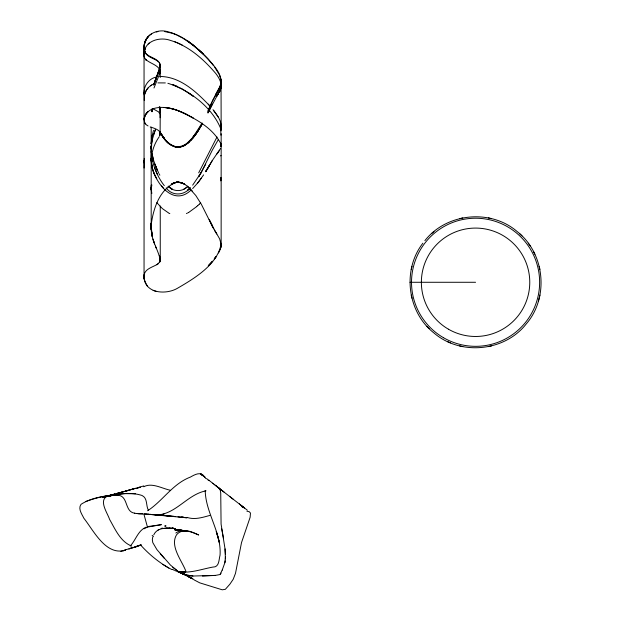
<?xml version="1.0" encoding="UTF-8"?>
<svg xmlns="http://www.w3.org/2000/svg" width="621" height="621" viewBox="0 0 621 621"><rect width="100%" height="100%" fill="white"/><g stroke="black" fill="none" stroke-linecap="round" stroke-linejoin="round"><path stroke-width="0.93" d="M144.049 119.628C146.269 104.444 166.777 106.09 177.303 110.344C193.837 117.718 212.778 127.297 221.037 144.15C221.185 146.269 221.216 145.33 221.06 144.243M144.049 168.035L144.274 158.363M151.167 225.617L151.182 227.938L151.182 145.888L151.214 149.195M151.167 189.281L151.167 188.877L151.85 193.48M221.13 86.474C221.371 84.743 220.37 92.296 219.003 92.63L220.859 88.213L221.161 83.587M144.049 161.926L144.126 160.901L144.274 163.183M144.15 275.344C144.103 274.389 144.025 279.722 144.049 276.578M151.182 187.953L151.175 189.638M220.991 87.592L221.161 85.209M220.781 180.882L221.161 178.017M151.167 157.424L151.182 154.691M151.182 185.283L151.167 189.063L151.866 184.926M151.167 160.49L151.206 158.394L151.19 161.118M153.992 87.98L159.822 73.332L160.187 69.87L160.249 70.623M160.202 258.996L160.187 260.603L160.133 258.468L159.814 261.915L156.911 264.748M220.734 177.536L221.146 179.663M221.161 145.446L221.13 146.199M221.138 144.817L221.154 145.935M144.049 119.488L145.128 115.281L148.163 111.501C143.342 114.699 142.271 123.276 148.062 125.947M151.167 189.079L151.182 188.567M221.161 85.263L221.146 86.319M221.161 145.376L221.115 146.37L221.037 144.088M221.161 130.845L221.037 79.581L221.161 81.576C220.773 72.51 213.733 65.609 208.268 59.057C196.911 47.452 184.049 35.77 167.88 31.749C157.416 28.426 143.909 34.784 144.049 46.901L144.049 277.183C144.848 293.655 166.055 294.897 177.303 288.361C194.233 278.526 217.924 264.468 221.161 243.494M151.167 160.094L151.245 157.618M151.214 224.771L151.866 234.327M221.146 146.082L221.154 145.097M144.064 277.54L144.577 273.419M144.274 279.31L144.165 275.165L144.072 276.097M191.004 190.111C171.528 208.928 150.802 177.49 151.182 159.007L151.167 160.179M151.182 225.819L151.214 222.861L151.687 233.24M160.249 70.716L160.241 70.957M160.133 260.882L160.001 261.371L160.234 259.306L160.133 260.758L160.218 260.238M221.161 145.291L221.115 146.37L221.146 144.949M221.161 133.701L221.146 245.272L221.154 244.045M144.165 162.842L144.336 160.241L144.072 161.468M151.167 226.005L151.182 225.237M221.161 244.915L220.23 249.557M424.873 240.669C446.429 213.003 490.644 208.617 517.184 231.571C544.842 253.135 549.228 297.343 526.282 323.89C504.71 351.548 460.503 355.934 433.955 332.98C407.267 312.091 402.028 269.949 422.893 243.207M221.115 83.385L221.161 81.312M221.115 83.222L221.161 81.204C221.262 89.028 214.866 94.765 212.273 101.735M221.115 127.553L221.161 126.164M221.115 127.421C221.612 120.909 217.366 115.258 213.601 110.391M225.4 558.846L225.035 548.91L221.084 524.062L220.734 493.058L220.145 489.728L218.856 488.083L219.337 488.424M225.477 556.61L224.88 562.688L222.202 570.101M160.241 70.996C157.462 61.471 138.157 63.552 145.128 48.554L144.049 53.6C144.491 40.761 159.876 36.623 170.131 40.311C188.582 45.791 203.711 59.274 215.922 73.674C219.764 78.696 223.063 85.093 219.904 90.891L220.602 89.129L208.151 112.525M144.056 276.423L144.126 275.483M221.146 245.225L220.734 247.973M151.182 143.824L151.741 137.699L153.472 130.309M160.109 134.415L160.249 107.091M221.161 245.023L220.734 247.872M151.182 143.893L152.277 134.811M221.115 86.661L221.161 86.008M221.138 245.38L221.084 245.924M159.31 62.659L160.133 64.561L160.133 67.146L160.249 65.29L160.249 77.478M160.133 117.711L160.133 115.242M160.218 133.771L159.822 135.401C162.104 130.643 155.46 128.586 150.197 126.932M158.642 61.867C153.93 57.838 145.33 57.194 144.274 49.859L145.011 52.304C143.265 47.91 144.08 42.841 146.401 38.82M144.049 47.266C144.212 41.91 147.037 36.592 151.679 33.813M160.133 260.967L159.814 261.915L160.249 259.889L160.187 260.603M151.245 187.728L151.446 186.494L151.276 187.519M151.555 146.09L151.741 144.546M144.072 161.359L144.336 160.529M220.929 135.192L220.734 129.246M144.274 274.536L144.049 277.183C143.412 268.505 153.302 267.372 158.642 263.49M144.336 95.052L144.274 100.439M224.88 562.68L225.19 560.872M220.82 88.361L221.037 87.289M160.078 72.238L159.822 73.262L160.133 71.912M152.277 139.632L151.369 145.33L152.277 139.632L155.421 129.525L153.713 134.322M220.602 85.186L215.262 95.339L219.624 87.716L221.115 82.539M220.602 85.698L221.115 82.508M220.773 129.021L221.115 127.258M160.133 66.587L153.713 84.689L155.421 79.705M160.133 67.014L153.992 84.371M411.211 269.475L411.948 266.339M539.936 295.076L538.337 301.317M160.078 134.547L159.822 135.394M220.781 88.524L220.929 87.91M152.75 537.087L152.324 539.665L152.789 542.614L156.934 549.639L170.433 565.048L177.808 571.204M144.336 44.518L146.401 39.146L148.163 36.763L146.401 39.139M153.713 85.178L158.72 71.873L155.421 80.194M222.202 570.109L219.997 574.534L215.51 575.403L192.976 576.024L186.548 575.054L180.602 572.826M220.23 249.502L218.545 252.98M208.392 110.251L211.885 102.589M207.616 111.485L212.273 101.215L218.32 90.177M159.341 136.597C150.445 148.916 148.248 165.776 156.733 178.77M207.95 112.975L212.273 104.064M208.035 112.774L209.207 110.406M212.273 160.591L205.683 171.66L212.273 160.591L220.602 148.396M201.305 124.72L202.182 123.012C192.906 144.677 173.018 159.139 159.853 131.605M192.657 185.167L201.305 172.39L212.273 150.212L218.32 139.585M201.305 172.39L198.689 176.76L205.683 164.231M202.104 124.223L194.257 136.278M201.305 124.332L192.657 137.699L185.741 144.429M198.689 172.832L217.008 136.985M197.99 130.984L202.229 123.975C196.702 132.816 190.958 144.064 180.106 147.138C170.651 148.582 164.2 139.251 159.838 132.25L165.264 139.904M220.439 574.138L221.084 573.105M198.689 129.944L191.004 140.105M153.767 534.852C157.54 526.686 167.755 528.16 175.044 528.533M192.657 188.59L197.99 182.652L203.626 174.874M216.822 154.07L219.624 150.313M201.305 178.25L197.276 183.544M148.163 87.809L146.401 90.115L144.336 95.254C145.461 89.96 149.405 85.356 154.59 83.695M214.276 258.879L215.922 256.752M215.122 257.894L215.922 256.869L214.276 258.98M192.657 138.258L195.801 134.229L187.542 143.35L189.296 141.821M217.583 153.1L218.32 152.168M130.216 546.038C135.875 540.091 137.955 530.45 146.137 527.175M190.414 187.55C184.561 195.638 172.149 196.399 166.226 187.899M200.676 202.803L200.443 203.044M200.521 202.958L199.372 204.107M199.201 204.27L197.82 205.582M148.163 44.006L149.219 43.012M197.726 205.667L196.919 206.405M189.296 141.433C178.949 154.202 164.751 142.721 159.853 131.318M196.64 206.646L188.862 212.32M431.525 233.675L433.963 231.571M143.769 486.755C151.842 482.338 161.918 488.463 170.224 490.225M136.302 488.634L140.167 487.221M107.736 495.969C98.025 500.153 107.588 513.093 109.583 519.397C115.203 529.177 120.342 541.644 131.613 546.053M150.391 85.838L151.679 85.007M144.126 528.782L146.455 527.532M183.901 189.141L187.542 186.673C182.225 191.99 173.243 191.936 168.19 186.261L172.196 189.203L168.19 186.222M132.133 547.241L130.03 548.498L126.086 549.639M147.612 510.765C162.912 500.813 172.685 483.767 190.391 477.091C194.715 474.615 200.987 471.028 204.557 476.866L202.873 475.546L203.277 475.857M183.901 145.764L184.825 145.252M188.644 212.436L187.705 212.941M158.006 530.062L158.945 529.55M175.844 533.028C182.985 527.78 191.718 531.677 198.681 535.007M187.037 213.267L186.416 213.554M173.958 182.885L171.194 184.274L176.69 182.225C159.923 188.078 153.177 208.625 151.214 224.81L151.214 223.583L151.214 228.691M115.343 495.007L117.439 494.79L113.899 495.193L117.874 494.758L112.595 495.178L117.633 494.797C105.182 495.729 91.683 497.491 81.048 504.314C77.757 508.739 81.995 514.297 83.913 518.318C93.561 530.427 105.764 555.927 125.108 550.26M220.734 155.925L220.929 155.421M120.831 551.401L125.659 549.833M123.408 550.835L125.714 549.818M105.997 496.73L107.759 495.962M174.579 182.675L173.453 183.086L174.827 182.597M173.701 182.993L172.196 183.676L176.201 182.279L179.624 182.295M137.59 487.764L140.129 487.237M135.797 546.767L136.907 546.402L135.844 546.759M206.04 490.823C187.736 494.293 176.543 513.451 157.85 514.949L159.876 514.894M130.34 548.49L136.76 546.449M128.904 548.987L141.309 545.059M133.888 547.388L135.285 546.938M136.24 546.627L137.73 546.146M156.205 77.035C148.435 78.665 142.908 86.855 144.274 94.664M209.867 515.414C202.593 517.425 194.66 519.979 187.2 517.448M143.824 485.925L129.432 490.047M130.464 489.752L105.834 496.482L109.381 495.535L107.185 496.117M132.723 489.107L134.842 488.502L125.054 491.265L128.92 490.179M127.359 490.613L126.925 490.737L128.229 490.373M131.497 489.449L132.296 489.224M121.18 492.329L123.889 491.584L116.507 493.61L119.659 492.756M161.996 514.568L164.216 513.955M118.976 492.942L119.915 492.686M106.082 496.412L110.328 495.294M110.965 495.1L115.133 494.005L104.902 496.676L106.517 496.257L105.36 496.552M174.206 182.846L177.187 182.201L180.106 182.357L184.825 184.243L181.425 182.714M106.944 496.148L105.787 496.443L107.332 496.047M108.264 495.83L110.934 495.147M85.675 501.504C96.061 497.848 106.897 495.022 117.959 494.782M103.102 497.111L111.656 494.96M102.605 497.235L107.449 496.233L103.016 497.142M103.428 497.033L102.543 497.25L103.094 497.118M147.945 526.996L161.01 524.722M459.633 218.654L462.769 217.917M488.378 346.634L491.506 345.897M103.606 497.01L104.39 496.847M147.899 526.561L161.468 524.667M156.205 31.966L157.92 31.609M112.696 495.356L104.584 496.8L108.512 496.039M106.207 496.474L105.803 496.552L111.043 495.193L105.438 496.552C117.229 493.835 130.216 491.677 141.945 495.449C147.86 498.158 145.741 505.517 148.38 510.252M107.899 496.148L108.318 496.078L106.005 496.513L111.33 495.527M106.843 496.35L111.811 495.496M105.601 496.575L107.526 496.218M109.164 495.923L108.559 496.032L112.479 495.395L109.094 495.923M108.543 496.032L109.591 495.853M110.01 495.379L125.605 493.648L135.394 493.78M108.776 495.993L111.066 495.628L109.211 495.915M109.428 495.876L109.847 495.806M109.653 495.845L110.251 495.744M110.088 495.768L110.949 495.628M110.29 495.737L110.709 495.667M161.033 528.401L162.756 528.122M111.19 495.589L111.609 495.519M111.633 495.519L112.479 495.395L112.075 495.449M111.858 495.488L117.408 494.79L115.157 495.022M114.054 495.17L112.766 495.348M112.548 495.379L112.944 495.325M109.319 495.892L111.089 495.636M115.514 495.007L113.744 495.263L114.994 495.046M113.41 495.255L114.769 495.077M113.884 495.193L114.303 495.139M114.124 495.162L114.528 495.108M117.439 494.79L115.312 495.007L117.796 495.193L115.359 495.007L117.26 494.821M115.382 494.999L115.995 494.89L111.718 495.248L117.516 494.774M180.106 146.975L174.206 146.548L176.201 147.076M115.824 494.953L112.711 495.084M157.92 82.888L165.333 82.927M118.231 494.727L113.441 495.193L117.819 494.758M116.841 494.836L113.177 495.053L117.633 494.797M116.251 494.898L117.059 494.813M117.09 494.813L116.686 494.852L117.307 494.79M118.277 494.72L114.443 495.022L116.647 494.859M177.063 182.194L177.8 182.155M178.289 182.163L176.201 182.279L180.106 182.419L182.962 183.28L177.862 182.155M177.187 182.178L177.676 182.163M202.446 576.047L215.51 575.403M164.806 526.034L165.675 525.987M164.922 526.026L166.086 525.964M159.729 76.476C180.331 76.437 196.686 92.25 210.061 106.175L208.268 104.142M146.129 513.947L144.142 513.986L151.695 514.498M185.19 517.619L187.379 517.603L182.644 517.332M409.976 282.276L475.57 282.276M169.844 528.292L162.725 528.533L166.156 528.285M181.875 572.081L185.407 572.166L178.452 571.654C190.096 573.587 201.468 569.178 212.762 567.097C219.516 567.284 218.724 559.731 220.036 555.228C221.674 532.601 205.59 513.016 205.202 490.396M117.703 495.201C128.578 495.752 124.285 511.751 134.602 513.171M142.613 513.893L136.333 513.497L140.307 513.73M178.468 182.17L183.901 183.8L187.542 186.253L195.801 195.506L201.305 204.208L212.273 226.098L219.624 238.837L221.161 244.441L221.161 243.766M166.102 527.99L175.425 528.549L169.339 528.153M136.333 513.497L143.156 513.916M155.002 514.739L156.476 514.825M146.401 514.134L184.748 517.557L182.947 517.371M147.806 514.227L148.66 514.281M150.096 514.382L174.656 516.478L173.678 516.377M151.928 514.514L153.333 514.615M150.391 514.398L151.345 514.467M180.23 529.985L178.576 529.845L181.456 530.093M154.575 514.669L156.888 514.863M180.882 530.435L176.612 530.078L182.264 530.559L174.501 529.752L186.16 531.553M165.799 515.624L175.774 516.594M154.994 514.693L158.231 514.98M182.721 517.34L184.406 517.51L182.372 517.309M182.124 517.277L184.678 517.549M182.388 530.194L174.586 529.371L179.523 529.992M177.955 516.835L186.867 517.86M192.976 576.032L186.533 575.046L180.641 572.841L184.39 574.557M184.988 517.588L182.962 517.371L184.421 517.534M177.606 529.767L179.384 529.992M178.01 530.117L181.262 530.544L174.982 529.604L184.67 531.234M164.487 31.524L172.452 33.293L176.496 34.931M177.885 529.752L181.472 530.287M246.894 511.168L249.285 511.758L250.473 513.055L250.139 517.262L241.515 542.599L235.499 573.323L233.224 579.253L229.863 584.214L225.353 589.313L222.24 589.803L199.76 582.855L194.311 579.998L190.748 577.181M205.458 478.286L207.282 479.016L207.95 479.986M134.524 513.171L136.379 513.497M177.459 529.713L180.796 530.357M178.25 529.892L186.067 531.506M488.378 217.917L491.506 218.654M459.633 345.897L462.769 346.634M181.309 516.944L183.195 517.394M167.88 83.284C189.832 90.317 212.529 107.518 221.037 129.401L220.734 127.903M172.296 527.679L173.461 528.005M156.205 291.428L153.084 290.395M183.459 574.107L186.533 575.046L180.517 572.795L191.361 578.12M180.113 572.469L174.625 570.466M177.994 571.871L183.669 574.208M177.303 86.397L172.452 84.503L182.419 88.982L193.147 96.154L187.744 92.265M174.843 41.731L176.061 42.22M218.468 487.951L218.918 488.129M198.34 534.86C191.594 531.918 182.349 527.827 176.574 534.759C169.611 546.216 181.976 560.647 185.951 571.398M181.045 573.098L182.923 573.843L180.121 572.655L183.35 574.052M447.531 341.566L450.473 342.877M180.672 572.857L183.568 574.161M152.502 108.504L158.642 111.92L160.133 114.512M177.303 42.717L182.419 45.186M180.936 572.95L184.026 574.378M169.812 213.585L169.122 213.251M187.744 114.939C180.237 111.066 172.126 108.023 163.633 107.449C174.214 108.233 184.088 112.688 193.147 117.967L190.445 116.461M181.464 573.144L184.662 574.689M181.557 573.183L185.982 575.341M171.877 569.597C160.257 563.596 149.746 555.081 140.983 545.417M183.901 183.731L183.436 183.506L184.134 183.855M187.713 576.187L191.097 577.949L187.294 575.977M243.448 507.186L241.957 506.689L243.657 507.349L243.199 507M177.303 35.265L182.419 37.959M191.043 577.918L188.318 576.482L192.021 578.539L189.382 577.002M168.625 212.987L162.399 208.617L156.818 202.656M172.39 569.317L173.857 570.132M191.586 578.267L189.327 576.979L192.533 578.865M168.803 568.099L162.888 564.419M183.179 38.448C194.777 45.721 205.093 55.067 213.601 65.779M177.823 571.204L172.762 567.26M204.154 476.548L205.272 477.409L200.723 473.862M193.147 45.077L187.744 41.079L193.147 45.069L203.564 54.252L198.472 49.517M201.367 474.366L201.778 474.677M224.344 492.337L219.547 488.595M243.308 507.078L243.727 507.404M239.38 504.027L247.321 510.167M229.405 496.28L243.766 507.435M220.183 489.092L233.333 499.331M239.465 504.089L239.954 504.469M208.625 480.049L209.254 480.538M212.685 483.216L213.414 483.79M214.129 484.349L214.913 484.962M215.681 485.56L216.45 486.165M217.226 486.779L218.856 488.052M218.437 487.726L219.578 488.618M216.31 486.057L222.877 491.188M208.71 480.103L217.824 487.237M219.609 488.727L220.145 489.728M242.112 506.138L242.664 506.573M188.404 575.954L189.591 576.909M152.145 535.395L153.488 536.567M187.542 186.246L192.657 191.408M519.622 233.675L521.951 235.895M164.782 189.483L165.264 189.948M166.226 140.983L168.19 142.908L164.309 138.778L159.853 132.234M426.976 326.32L429.196 328.656M163.37 188.031L161.561 185.935M160.234 553.699L164.053 558.093M243.797 507.458L244.301 508.195M164.309 138.77L164.782 139.337M213.019 109.653L218.545 117.524M214.757 67.309L219.508 74.978L221.037 80.07M164.309 185.687C157.4 176.775 153.022 165.939 151.493 154.784L152.727 161.452M145.586 52.979L144.274 49.509L144.049 46.901C142.356 58.428 159.589 56.131 160.249 65.818M146.401 284.736L147.224 285.885L144.67 280.948L144.049 276.756M528.254 243.207L530.109 245.838M145.011 123.175L145.586 123.983M214.501 230.22L216.822 234.024M215.262 231.548L216.038 232.79M159.015 173.74L159.853 175.215M533.416 251.358L534.867 254.23M155.374 176.178L156.034 177.482M158.627 172.956L154.761 164.068L157.462 170.643L153.651 160.622L151.998 153.767L153.651 160.653M211.528 224.429L213.756 228.87L209.207 219.562L212.273 225.982L210.775 222.861M157.462 174.602L154.761 168.151M154.761 174.858L153.651 172.196M155.421 246.164L156.306 248.315M147.573 527.508L143.901 514.095M152.945 239.054L154.544 243.968M153.713 241.569L154.124 242.764M144.771 281.235L144.483 280.288M152.727 169.51L153.162 170.853M159.341 255.627L159.822 257.117L159.605 256.419M153.317 240.288L153.713 241.53M220.734 78.494L220.23 76.779M152.339 168.175L151.167 159.628M144.126 278.441L144.049 277.113L144.67 280.948M539.199 266.339L539.936 269.475M411.211 295.076L411.948 298.212M151.198 228.318L152.277 236.399L151.33 230.368M151.998 109.443L152.362 111.182M151.99 235.049L152.277 236.446M151.998 166.839L151.322 162.896M221.736 528.929L223.482 538.267M151.617 109.288L151.998 111.71L151.594 109.257M151.998 111.71L151.617 109.312M144.196 278.821L144.072 277.719M144.219 278.984L144.15 278.495M151.322 191.19L151.237 190.515M144.095 162.539L144.049 161.879M151.532 232.207L151.167 226.991M160.234 132.948L160.133 132.459L160.241 133.057M160.187 258.833L160.249 259.687M160.133 64.677L160.249 65.834M160.249 65.36L160.133 64.149M144.049 92.25L144.274 94.819M151.214 147.092L151.423 149.568L151.182 146.277M221.037 124.386L221.161 125.947M225.027 548.902L225.423 554.157M151.19 228.132L151.299 230.011L151.237 229.064M144.095 54.966L144.049 53.934M151.245 229.289L151.182 227.783L151.741 233.76L151.369 230.872C151.889 241.22 158.285 249.999 160.249 259.904L160.249 206.063M151.206 228.52L151.175 227.371M151.182 150.849L151.214 154.179M151.182 149.048L151.214 152.564M151.182 127.173L151.182 144.142M160.249 133.313L160.218 132.886L160.249 133.313M151.369 145.415L151.182 148.473L151.369 145.423M160.249 110.336L159.822 113.053C161.538 112.254 157.656 101.068 160.249 110.336M221.115 179.842L220.929 180.525L221.115 179.842M209.207 165.768L205.683 171.66L209.207 165.776M217.583 94.92L216.822 96.1L218.32 93.779L217.583 94.92M195.801 133.445L192.657 137.699L195.801 133.445M212.444 261.278L208.268 265.765L212.444 261.262M189.296 188.753L187.542 190.274L189.296 188.753M140.889 544.881L136.488 546.402L140.936 544.865M104.98 496.645L104.452 496.777L105.562 496.497L104.98 496.645M175.704 182.395L175.207 182.512L175.704 182.395M105.384 496.637L104.988 496.722L105.391 496.637M140.261 513.451L138.227 513.598L140.338 513.451M185.881 574.627L182.659 573.711L185.881 574.627M183.28 574.014L180.354 572.741L183.28 574.014M192.262 578.694L189.646 577.126L192.238 578.679M146.284 60.276L145.586 59.368L146.284 60.276M201.848 475.112L201.111 474.149L201.848 475.112M164.309 138.429L160.684 133.119L164.309 138.429M218.025 537.204L216.255 531.506L219.415 542.723L218.025 537.204M443.549 337.746A64.048 64.048 0 0 0 539.626 282.276A64.048 64.048 0 0 0 443.549 226.805A64.048 64.048 0 0 0 443.549 337.746M448.471 329.215A54.198 54.198 0 0 0 529.767 282.276A54.198 54.198 0 0 0 448.471 235.343A54.198 54.198 0 0 0 448.471 329.215"/></g></svg>
